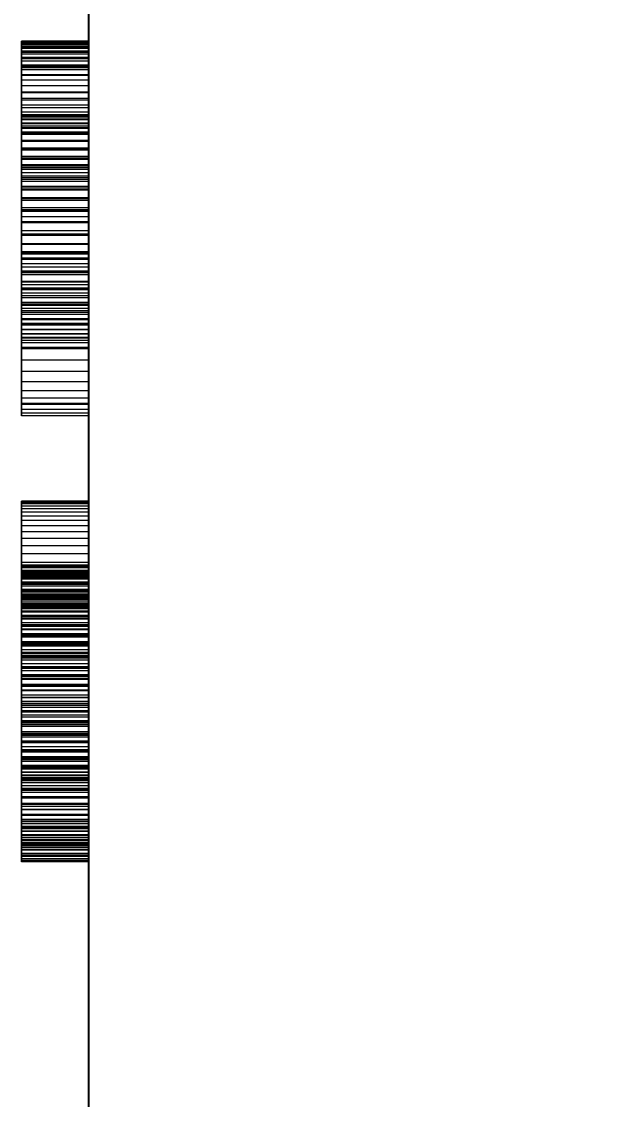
# Model space of a CAD drawing. Header units: millimetres. Extents: x 18 to 1043, y 90 to 420.
# Drawn here: x 272.492 to 274.215, y 174.384 to 177.586 of the extents above; entities that cross this region are included whole.
import ezdxf

# ---------------------------------------------------------------- set-up
doc = ezdxf.new("R2010")
doc.units = ezdxf.units.MM
doc.linetypes.add('WP_HIDDEN', pattern=[2.3, 1.5, -0.8])
for name, color, linetype, lineweight in [('DIMENSIONS', 7, 'CONTINUOUS', 18), ('HIDDEN', 7, 'WP_HIDDEN', 13), ('VISIBLE', 7, 'CONTINUOUS', 25)]:
    doc.layers.add(name, color=color, linetype=linetype, lineweight=lineweight)
doc.styles.add('CJK', font='Arial Unicode.ttf')
doc.styles.add('OpenSansCondensed-Light', font='OpenSansCondensed-Light.ttf')
doc.dimstyles.new('EZDXF', dxfattribs={"dimtxt": 0.25, "dimasz": 0.175, "dimexe": 0.375, "dimexo": 0.125, "dimgap": 0.1, "dimtad": 1, "dimlfac": 100, "dimzin": 12, "dimdsep": 46, "dimtxsty": 'OpenSansCondensed-Light', "dimblk": 'ARCHTICK', "dimcen": 2.5, "dimazin": 3, "dimtfac": 0.5, "dimtmove": 2, "dimatfit": 3})

# ---------------------------------------------------------------- blocks, each defined once
blk = doc.blocks.new('_ARCHTICK')
at = {"color": 0, "linetype": 'BYBLOCK', "const_width": 0.15}
blk.add_lwpolyline([(-0.5, -0.5), (0.5, 0.5)], dxfattribs=at)

msp = doc.modelspace()

# ---------------------------------------------------------------- linework, layer by layer
at = {"layer": 'HIDDEN', "ltscale": 1.538462}
for p, q in [((272.49231, 177.525), (272.49231, 177.52707)), ((272.69231, 177.52707), (272.49231, 177.52707)), ((272.49231, 177.52707), (272.49231, 177.52648)), ((272.69231, 177.52648), (272.49231, 177.52648)), ((272.49231, 177.52648), (272.49231, 177.52471)), ((272.49231, 177.51878), (272.49231, 177.525)), ((272.69231, 177.525), (272.49231, 177.525)), ((272.69231, 177.52471), (272.49231, 177.52471)), ((272.49231, 177.52471), (272.49231, 177.52176)), ((272.69231, 177.52707), (272.69231, 177.52648)), ((272.69231, 177.525), (272.69231, 177.52707)), ((272.69231, 177.52648), (272.69231, 177.52471)), ((272.69231, 177.51878), (272.69231, 177.525)), ((272.69231, 177.52471), (272.69231, 177.52176)), ((272.69231, 177.52176), (272.49231, 177.52176)), ((272.49231, 177.52176), (272.49231, 177.51763)), ((272.49231, 177.50841), (272.49231, 177.51878)), ((272.69231, 177.51878), (272.49231, 177.51878)), ((272.69231, 177.51763), (272.49231, 177.51763)), ((272.49231, 177.51763), (272.49231, 177.51233)), ((272.69231, 177.51233), (272.49231, 177.51233)), ((272.49231, 177.51233), (272.49231, 177.50584)), ((272.49231, 177.4939), (272.49231, 177.50841)), ((272.69231, 177.50841), (272.49231, 177.50841)), ((272.69231, 177.50584), (272.49231, 177.50584)), ((272.49231, 177.50584), (272.49231, 177.49817)), ((272.69231, 177.49817), (272.49231, 177.49817)), ((272.49231, 177.49817), (272.49231, 177.48932)), ((272.49231, 177.47523), (272.49231, 177.4939)), ((272.69231, 177.4939), (272.49231, 177.4939)), ((272.69231, 177.52176), (272.69231, 177.51763)), ((272.69231, 177.50841), (272.69231, 177.51878)), ((272.69231, 177.51763), (272.69231, 177.51233)), ((272.69231, 177.51233), (272.69231, 177.50584)), ((272.69231, 177.4939), (272.69231, 177.50841)), ((272.69231, 177.50584), (272.69231, 177.49817)), ((272.69231, 177.49817), (272.69231, 177.48932)), ((272.69231, 177.47523), (272.69231, 177.4939)), ((272.69231, 177.48932), (272.49231, 177.48932)), ((272.49231, 177.48932), (272.49231, 177.47929)), ((272.69231, 177.47929), (272.49231, 177.47929)), ((272.49231, 177.47929), (272.49231, 177.46808)), ((272.49231, 177.45242), (272.49231, 177.47523)), ((272.69231, 177.47523), (272.49231, 177.47523)), ((272.69231, 177.46808), (272.49231, 177.46808)), ((272.49231, 177.46808), (272.49231, 177.4557)), ((272.69231, 177.48932), (272.69231, 177.47929)), ((272.69231, 177.47929), (272.69231, 177.46808)), ((272.69231, 177.45242), (272.69231, 177.47523)), ((272.69231, 177.46808), (272.69231, 177.4557)), ((272.69231, 177.4557), (272.49231, 177.4557)), ((272.49231, 177.4557), (272.49231, 177.44213)), ((272.49231, 177.42547), (272.49231, 177.45242)), ((272.69231, 177.45242), (272.49231, 177.45242)), ((272.69231, 177.44813), (272.49231, 177.44813)), ((272.49231, 177.44813), (272.49231, 176.61412)), ((272.49231, 176.77887), (272.49231, 177.44813)), ((272.69231, 177.44213), (272.49231, 177.44213)), ((272.49231, 177.44213), (272.49231, 177.42738)), ((272.69231, 177.42738), (272.49231, 177.42738)), ((272.49231, 177.42738), (272.49231, 177.41145)), ((272.69231, 177.4557), (272.69231, 177.44213)), ((272.69231, 177.42547), (272.69231, 177.45242)), ((272.69231, 177.44813), (272.69231, 176.61412)), ((272.69231, 176.77887), (272.69231, 177.44813)), ((272.69231, 177.44213), (272.69231, 177.42738)), ((272.69231, 177.42738), (272.69231, 177.41145)), ((272.49231, 177.39436), (272.49231, 177.42547)), ((272.69231, 177.42547), (272.49231, 177.42547)), ((272.69231, 177.41145), (272.49231, 177.41145)), ((272.49231, 177.41145), (272.49231, 177.39435)), ((272.69231, 177.39436), (272.69231, 177.42547)), ((272.69231, 177.41145), (272.69231, 177.39435)), ((272.49231, 177.37374), (272.49231, 177.39436)), ((272.69231, 177.39436), (272.49231, 177.39436)), ((272.69231, 177.39435), (272.49231, 177.39435)), ((272.49231, 177.39435), (272.49231, 177.37606)), ((272.69231, 177.37606), (272.49231, 177.37606)), ((272.49231, 177.37606), (272.49231, 177.35691)), ((272.49231, 177.35219), (272.49231, 177.37374)), ((272.69231, 177.37374), (272.49231, 177.37374)), ((272.69231, 177.37374), (272.69231, 177.39436)), ((272.69231, 177.39435), (272.69231, 177.37606)), ((272.69231, 177.37606), (272.69231, 177.35691)), ((272.69231, 177.35219), (272.69231, 177.37374)), ((272.69231, 177.35691), (272.49231, 177.35691)), ((272.49231, 177.35691), (272.49231, 177.33723)), ((272.49231, 177.32973), (272.49231, 177.35219)), ((272.69231, 177.35219), (272.49231, 177.35219)), ((272.69231, 177.33723), (272.49231, 177.33723)), ((272.49231, 177.33723), (272.49231, 177.31702)), ((272.69231, 177.35691), (272.69231, 177.33723)), ((272.69231, 177.32973), (272.69231, 177.35219)), ((272.69231, 177.33723), (272.69231, 177.31702)), ((272.49231, 177.30634), (272.49231, 177.32973)), ((272.69231, 177.32973), (272.49231, 177.32973)), ((272.69231, 177.31702), (272.49231, 177.31702)), ((272.49231, 177.31702), (272.49231, 177.29626)), ((272.69231, 177.30856), (272.49231, 177.30856)), ((272.49231, 177.30856), (272.49231, 177.30695)), ((272.49231, 177.30701), (272.49231, 177.30856)), ((272.69231, 177.30701), (272.49231, 177.30701)), ((272.49231, 177.30238), (272.49231, 177.30701)), ((272.69231, 177.30695), (272.49231, 177.30695)), ((272.49231, 177.30695), (272.49231, 177.30213)), ((272.49231, 177.28204), (272.49231, 177.30634)), ((272.69231, 177.30634), (272.49231, 177.30634)), ((272.69231, 177.30238), (272.49231, 177.30238)), ((272.49231, 177.29464), (272.49231, 177.30238)), ((272.69231, 177.30213), (272.49231, 177.30213)), ((272.49231, 177.30213), (272.49231, 177.29408)), ((272.69231, 177.30634), (272.69231, 177.32973)), ((272.69231, 177.31702), (272.69231, 177.29626)), ((272.69231, 177.30856), (272.69231, 177.30695)), ((272.69231, 177.30701), (272.69231, 177.30856)), ((272.69231, 177.30238), (272.69231, 177.30701)), ((272.69231, 177.30695), (272.69231, 177.30213)), ((272.69231, 177.28204), (272.69231, 177.30634)), ((272.69231, 177.29464), (272.69231, 177.30238)), ((272.69231, 177.30213), (272.69231, 177.29408)), ((272.69231, 177.29626), (272.49231, 177.29626)), ((272.49231, 177.29626), (272.49231, 177.27497)), ((272.69231, 177.29464), (272.49231, 177.29464)), ((272.49231, 177.28382), (272.49231, 177.29464)), ((272.69231, 177.29408), (272.49231, 177.29408)), ((272.49231, 177.29408), (272.49231, 177.28282)), ((272.69231, 177.28382), (272.49231, 177.28382)), ((272.49231, 177.2699), (272.49231, 177.28382)), ((272.69231, 177.28282), (272.49231, 177.28282)), ((272.49231, 177.28282), (272.49231, 177.26834)), ((272.49231, 177.25681), (272.49231, 177.28204)), ((272.69231, 177.28204), (272.49231, 177.28204)), ((272.69231, 177.27497), (272.49231, 177.27497)), ((272.49231, 177.27497), (272.49231, 177.25315)), ((272.69231, 177.2699), (272.49231, 177.2699)), ((272.49231, 177.2529), (272.49231, 177.2699)), ((272.69231, 177.26834), (272.49231, 177.26834)), ((272.49231, 177.26834), (272.49231, 177.25064)), ((272.69231, 177.29626), (272.69231, 177.27497)), ((272.69231, 177.28382), (272.69231, 177.29464)), ((272.69231, 177.29408), (272.69231, 177.28282)), ((272.69231, 177.2699), (272.69231, 177.28382)), ((272.69231, 177.28282), (272.69231, 177.26834)), ((272.69231, 177.25681), (272.69231, 177.28204)), ((272.69231, 177.27497), (272.69231, 177.25315)), ((272.69231, 177.2529), (272.69231, 177.2699)), ((272.69231, 177.26834), (272.69231, 177.25064)), ((272.49231, 177.23066), (272.49231, 177.25681)), ((272.69231, 177.25681), (272.49231, 177.25681)), ((272.69231, 177.25315), (272.49231, 177.25315)), ((272.49231, 177.25315), (272.49231, 177.23078)), ((272.69231, 177.2529), (272.49231, 177.2529)), ((272.49231, 177.23279), (272.49231, 177.2529)), ((272.69231, 177.25064), (272.49231, 177.25064)), ((272.49231, 177.25064), (272.49231, 177.22973)), ((272.69231, 177.23066), (272.69231, 177.25681)), ((272.69231, 177.25315), (272.69231, 177.23078)), ((272.69231, 177.23279), (272.69231, 177.2529)), ((272.69231, 177.25064), (272.69231, 177.22973)), ((272.69231, 177.23279), (272.49231, 177.23279)), ((272.49231, 177.2096), (272.49231, 177.23279)), ((272.69231, 177.23078), (272.49231, 177.23078)), ((272.49231, 177.23078), (272.49231, 177.20788)), ((272.49231, 177.20359), (272.49231, 177.23066)), ((272.69231, 177.23066), (272.49231, 177.23066)), ((272.69231, 177.22973), (272.49231, 177.22973)), ((272.49231, 177.22973), (272.49231, 177.2056)), ((272.69231, 177.2096), (272.49231, 177.2096)), ((272.49231, 177.1839), (272.49231, 177.2096)), ((272.69231, 177.20788), (272.49231, 177.20788)), ((272.49231, 177.20788), (272.49231, 177.18445)), ((272.69231, 177.2056), (272.49231, 177.2056)), ((272.49231, 177.2056), (272.49231, 177.17914)), ((272.49231, 177.17561), (272.49231, 177.20359)), ((272.69231, 177.20359), (272.49231, 177.20359)), ((272.69231, 177.2096), (272.69231, 177.23279)), ((272.69231, 177.23078), (272.69231, 177.20788)), ((272.69231, 177.20359), (272.69231, 177.23066)), ((272.69231, 177.22973), (272.69231, 177.2056)), ((272.69231, 177.1839), (272.69231, 177.2096)), ((272.69231, 177.20788), (272.69231, 177.18445)), ((272.69231, 177.2056), (272.69231, 177.17914)), ((272.69231, 177.17561), (272.69231, 177.20359)), ((272.69231, 177.18445), (272.49231, 177.18445)), ((272.49231, 177.18445), (272.49231, 177.16048)), ((272.69231, 177.1839), (272.49231, 177.1839)), ((272.49231, 177.1563), (272.49231, 177.1839)), ((272.69231, 177.17914), (272.49231, 177.17914)), ((272.49231, 177.17914), (272.49231, 177.15125)), ((272.49231, 177.1467), (272.49231, 177.17561)), ((272.69231, 177.17561), (272.49231, 177.17561)), ((272.69231, 177.18445), (272.69231, 177.16048)), ((272.69231, 177.1563), (272.69231, 177.1839)), ((272.69231, 177.17914), (272.69231, 177.15125)), ((272.69231, 177.1467), (272.69231, 177.17561)), ((272.69231, 177.16048), (272.49231, 177.16048)), ((272.49231, 177.16048), (272.49231, 177.13597)), ((272.69231, 177.1563), (272.49231, 177.1563)), ((272.49231, 177.12677), (272.49231, 177.1563)), ((272.69231, 177.15125), (272.49231, 177.15125)), ((272.49231, 177.15125), (272.49231, 177.12194)), ((272.49231, 177.11687), (272.49231, 177.1467)), ((272.69231, 177.1467), (272.49231, 177.1467)), ((272.69231, 177.16048), (272.69231, 177.13597)), ((272.69231, 177.12677), (272.69231, 177.1563)), ((272.69231, 177.15125), (272.69231, 177.12194)), ((272.69231, 177.11687), (272.69231, 177.1467)), ((272.69231, 177.13597), (272.49231, 177.13597)), ((272.49231, 177.13597), (272.49231, 177.11093)), ((272.69231, 177.12677), (272.49231, 177.12677)), ((272.49231, 177.09534), (272.49231, 177.12677)), ((272.69231, 177.12194), (272.49231, 177.12194)), ((272.49231, 177.12194), (272.49231, 177.09119)), ((272.49231, 177.08611), (272.49231, 177.11687)), ((272.69231, 177.11687), (272.49231, 177.11687)), ((272.69231, 177.11093), (272.49231, 177.11093)), ((272.49231, 177.11093), (272.49231, 177.08535)), ((272.69231, 177.13597), (272.69231, 177.11093)), ((272.69231, 177.09534), (272.69231, 177.12677)), ((272.69231, 177.12194), (272.69231, 177.09119)), ((272.69231, 177.08611), (272.69231, 177.11687)), ((272.69231, 177.11093), (272.69231, 177.08535)), ((272.69231, 177.09534), (272.49231, 177.09534)), ((272.49231, 177.06199), (272.49231, 177.09534)), ((272.69231, 177.09119), (272.49231, 177.09119)), ((272.49231, 177.09119), (272.49231, 177.05902)), ((272.49231, 177.05444), (272.49231, 177.08611)), ((272.69231, 177.08611), (272.49231, 177.08611)), ((272.69231, 177.08535), (272.49231, 177.08535)), ((272.49231, 177.08535), (272.49231, 177.05923)), ((272.69231, 177.06199), (272.69231, 177.09534)), ((272.69231, 177.09119), (272.69231, 177.05902)), ((272.69231, 177.05444), (272.69231, 177.08611)), ((272.69231, 177.08535), (272.69231, 177.05923)), ((272.69231, 177.06199), (272.49231, 177.06199)), ((272.49231, 177.02673), (272.49231, 177.06199)), ((272.69231, 177.05923), (272.49231, 177.05923)), ((272.49231, 177.05923), (272.49231, 177.03258)), ((272.69231, 177.05902), (272.49231, 177.05902)), ((272.49231, 177.05902), (272.49231, 177.02541)), ((272.49231, 177.02185), (272.49231, 177.05444)), ((272.69231, 177.05444), (272.49231, 177.05444)), ((272.69231, 177.02673), (272.69231, 177.06199)), ((272.69231, 177.05923), (272.69231, 177.03258)), ((272.69231, 177.05902), (272.69231, 177.02541)), ((272.69231, 177.02185), (272.69231, 177.05444)), ((272.69231, 177.03258), (272.49231, 177.03258)), ((272.49231, 177.03258), (272.49231, 177.00539)), ((272.69231, 177.02673), (272.49231, 177.02673)), ((272.49231, 176.98956), (272.49231, 177.02673)), ((272.69231, 177.02541), (272.49231, 177.02541)), ((272.49231, 177.02541), (272.49231, 176.99037)), ((272.49231, 176.98834), (272.49231, 177.02185)), ((272.69231, 177.02185), (272.49231, 177.02185)), ((272.69231, 177.03258), (272.69231, 177.00539)), ((272.69231, 176.98956), (272.69231, 177.02673)), ((272.69231, 177.02541), (272.69231, 176.99037)), ((272.69231, 176.98834), (272.69231, 177.02185)), ((272.69231, 177.00539), (272.49231, 177.00539)), ((272.49231, 177.00539), (272.49231, 176.96415)), ((272.69231, 176.99037), (272.49231, 176.99037)), ((272.49231, 176.99037), (272.49231, 176.95391)), ((272.69231, 176.98956), (272.49231, 176.98956)), ((272.49231, 176.95047), (272.49231, 176.98956)), ((272.49231, 176.95391), (272.49231, 176.98834)), ((272.69231, 176.98834), (272.49231, 176.98834)), ((272.69231, 177.00539), (272.69231, 176.96415)), ((272.69231, 176.99037), (272.69231, 176.95391)), ((272.69231, 176.95047), (272.69231, 176.98956)), ((272.69231, 176.95391), (272.69231, 176.98834)), ((272.69231, 176.96415), (272.49231, 176.96415)), ((272.49231, 176.96415), (272.49231, 176.92337)), ((272.69231, 176.95391), (272.49231, 176.95391)), ((272.49231, 176.95391), (272.49231, 176.92358)), ((272.49231, 176.89802), (272.49231, 176.95391)), ((272.69231, 176.95047), (272.49231, 176.95047)), ((272.49231, 176.92589), (272.49231, 176.95047)), ((272.69231, 176.96415), (272.69231, 176.92337)), ((272.69231, 176.95391), (272.69231, 176.92358)), ((272.69231, 176.89802), (272.69231, 176.95391)), ((272.69231, 176.92589), (272.69231, 176.95047)), ((272.69231, 176.92589), (272.49231, 176.92589)), ((272.49231, 176.90192), (272.49231, 176.92589)), ((272.69231, 176.92358), (272.49231, 176.92358)), ((272.49231, 176.92358), (272.49231, 176.89438)), ((272.69231, 176.92337), (272.49231, 176.92337)), ((272.49231, 176.92337), (272.49231, 176.88306)), ((272.69231, 176.90192), (272.69231, 176.92589)), ((272.69231, 176.92358), (272.69231, 176.89438)), ((272.69231, 176.92337), (272.69231, 176.88306)), ((272.69231, 176.90192), (272.49231, 176.90192)), ((272.49231, 176.87856), (272.49231, 176.90192)), ((272.49231, 176.84476), (272.49231, 176.89802)), ((272.69231, 176.89802), (272.49231, 176.89802)), ((272.69231, 176.89438), (272.49231, 176.89438)), ((272.49231, 176.89438), (272.49231, 176.86631)), ((272.69231, 176.88306), (272.49231, 176.88306)), ((272.49231, 176.88306), (272.49231, 176.84322)), ((272.69231, 176.87856), (272.69231, 176.90192)), ((272.69231, 176.84476), (272.69231, 176.89802)), ((272.69231, 176.89438), (272.69231, 176.86631)), ((272.69231, 176.88306), (272.69231, 176.84322)), ((272.69231, 176.87856), (272.49231, 176.87856)), ((272.49231, 176.8558), (272.49231, 176.87856)), ((272.69231, 176.86631), (272.49231, 176.86631)), ((272.49231, 176.86631), (272.49231, 176.83936)), ((272.69231, 176.8558), (272.49231, 176.8558)), ((272.49231, 176.83366), (272.49231, 176.8558)), ((272.69231, 176.8558), (272.69231, 176.87856)), ((272.69231, 176.86631), (272.69231, 176.83936)), ((272.69231, 176.83366), (272.69231, 176.8558)), ((272.49231, 176.79412), (272.49231, 176.84476)), ((272.69231, 176.84476), (272.49231, 176.84476)), ((272.69231, 176.84322), (272.49231, 176.84322)), ((272.49231, 176.84322), (272.49231, 176.80384)), ((272.69231, 176.83936), (272.49231, 176.83936)), ((272.49231, 176.83936), (272.49231, 176.81354)), ((272.69231, 176.83366), (272.49231, 176.83366)), ((272.49231, 176.81212), (272.49231, 176.83366)), ((272.69231, 176.79412), (272.69231, 176.84476)), ((272.69231, 176.84322), (272.69231, 176.80384)), ((272.69231, 176.83936), (272.69231, 176.81354)), ((272.69231, 176.81212), (272.69231, 176.83366)), ((272.69231, 176.81354), (272.49231, 176.81354)), ((272.49231, 176.81354), (272.49231, 176.78884)), ((272.69231, 176.81212), (272.49231, 176.81212)), ((272.49231, 176.79118), (272.49231, 176.81212)), ((272.69231, 176.80384), (272.49231, 176.80384)), ((272.49231, 176.80384), (272.49231, 176.76492)), ((272.49231, 176.74612), (272.49231, 176.79412)), ((272.69231, 176.79412), (272.49231, 176.79412)), ((272.69231, 176.79118), (272.49231, 176.79118)), ((272.49231, 176.77086), (272.49231, 176.79118)), ((272.69231, 176.78884), (272.49231, 176.78884)), ((272.49231, 176.78884), (272.49231, 176.76527)), ((272.69231, 176.81354), (272.69231, 176.78884)), ((272.69231, 176.79118), (272.69231, 176.81212)), ((272.69231, 176.80384), (272.69231, 176.76492)), ((272.69231, 176.74612), (272.69231, 176.79412)), ((272.69231, 176.77086), (272.69231, 176.79118)), ((272.69231, 176.78884), (272.69231, 176.76527)), ((272.69231, 176.77887), (272.49231, 176.77887)), ((272.49231, 176.68849), (272.49231, 176.77887)), ((272.69231, 176.77086), (272.49231, 176.77086)), ((272.49231, 176.75137), (272.49231, 176.77086)), ((272.69231, 176.76527), (272.49231, 176.76527)), ((272.49231, 176.76527), (272.49231, 176.74283)), ((272.69231, 176.76492), (272.49231, 176.76492)), ((272.49231, 176.76492), (272.49231, 176.72647)), ((272.69231, 176.68849), (272.69231, 176.77887)), ((272.69231, 176.75137), (272.69231, 176.77086)), ((272.69231, 176.76527), (272.69231, 176.74283)), ((272.69231, 176.76492), (272.69231, 176.72647)), ((272.69231, 176.75137), (272.49231, 176.75137)), ((272.49231, 176.73296), (272.49231, 176.75137)), ((272.49231, 176.70074), (272.49231, 176.74612)), ((272.69231, 176.74612), (272.49231, 176.74612)), ((272.69231, 176.74283), (272.49231, 176.74283)), ((272.49231, 176.74283), (272.49231, 176.72194)), ((272.69231, 176.73296), (272.49231, 176.73296)), ((272.49231, 176.71562), (272.49231, 176.73296)), ((272.69231, 176.72647), (272.49231, 176.72647)), ((272.49231, 176.72647), (272.49231, 176.68849)), ((272.69231, 176.73296), (272.69231, 176.75137)), ((272.69231, 176.70074), (272.69231, 176.74612)), ((272.69231, 176.74283), (272.69231, 176.72194)), ((272.69231, 176.71562), (272.69231, 176.73296)), ((272.69231, 176.72647), (272.69231, 176.68849)), ((272.69231, 176.72194), (272.49231, 176.72194)), ((272.49231, 176.72194), (272.49231, 176.70304)), ((272.69231, 176.71562), (272.49231, 176.71562)), ((272.49231, 176.69936), (272.49231, 176.71562)), ((272.69231, 176.70304), (272.49231, 176.70304)), ((272.49231, 176.70304), (272.49231, 176.68612)), ((272.49231, 176.65799), (272.49231, 176.70074)), ((272.69231, 176.70074), (272.49231, 176.70074)), ((272.69231, 176.69936), (272.49231, 176.69936)), ((272.49231, 176.68416), (272.49231, 176.69936)), ((272.69231, 176.72194), (272.69231, 176.70304)), ((272.69231, 176.69936), (272.69231, 176.71562)), ((272.69231, 176.70304), (272.69231, 176.68612)), ((272.69231, 176.65799), (272.69231, 176.70074)), ((272.69231, 176.68416), (272.69231, 176.69936)), ((272.69231, 176.68849), (272.49231, 176.68849)), ((272.69231, 176.68612), (272.49231, 176.68612)), ((272.49231, 176.68612), (272.49231, 176.67118)), ((272.69231, 176.68416), (272.49231, 176.68416)), ((272.49231, 176.67004), (272.49231, 176.68416)), ((272.69231, 176.67118), (272.49231, 176.67118)), ((272.49231, 176.67118), (272.49231, 176.65823)), ((272.69231, 176.67004), (272.49231, 176.67004)), ((272.49231, 176.65699), (272.49231, 176.67004)), ((272.69231, 176.65823), (272.49231, 176.65823)), ((272.49231, 176.65823), (272.49231, 176.64727)), ((272.69231, 176.68612), (272.69231, 176.67118)), ((272.69231, 176.67004), (272.69231, 176.68416)), ((272.69231, 176.67118), (272.69231, 176.65823)), ((272.69231, 176.65699), (272.69231, 176.67004)), ((272.69231, 176.65823), (272.69231, 176.64727)), ((272.49231, 176.61787), (272.49231, 176.65799)), ((272.69231, 176.65799), (272.49231, 176.65799)), ((272.69231, 176.65699), (272.49231, 176.65699)), ((272.49231, 176.64501), (272.49231, 176.65699)), ((272.69231, 176.64727), (272.49231, 176.64727)), ((272.49231, 176.64727), (272.49231, 176.63828)), ((272.69231, 176.64501), (272.49231, 176.64501)), ((272.49231, 176.45167), (272.49231, 176.64501)), ((272.69231, 176.63828), (272.49231, 176.63828)), ((272.49231, 176.63828), (272.49231, 176.63129)), ((272.69231, 176.63129), (272.49231, 176.63129)), ((272.49231, 176.63129), (272.49231, 176.41506)), ((272.69231, 176.61787), (272.69231, 176.65799)), ((272.69231, 176.64501), (272.69231, 176.65699)), ((272.69231, 176.64727), (272.69231, 176.63828)), ((272.69231, 176.45167), (272.69231, 176.64501)), ((272.69231, 176.63828), (272.69231, 176.63129)), ((272.69231, 176.63129), (272.69231, 176.41506)), ((272.49231, 176.58038), (272.49231, 176.61787)), ((272.69231, 176.61787), (272.49231, 176.61787)), ((272.69231, 176.61412), (272.49231, 176.61412)), ((272.49231, 176.61412), (272.49231, 176.45167)), ((272.69231, 176.58038), (272.69231, 176.61787)), ((272.69231, 176.61412), (272.69231, 176.45167)), ((272.49231, 176.54613), (272.49231, 176.58038)), ((272.69231, 176.58038), (272.49231, 176.58038)), ((272.69231, 176.54613), (272.69231, 176.58038)), ((272.49231, 176.51577), (272.49231, 176.54613)), ((272.69231, 176.54613), (272.49231, 176.54613)), ((272.69231, 176.51577), (272.69231, 176.54613)), ((272.49231, 176.48929), (272.49231, 176.51577)), ((272.69231, 176.51577), (272.49231, 176.51577)), ((272.69231, 176.48929), (272.69231, 176.51577)), ((272.49231, 176.46669), (272.49231, 176.48929)), ((272.69231, 176.48929), (272.49231, 176.48929)), ((272.49231, 176.44796), (272.49231, 176.46669)), ((272.69231, 176.46669), (272.49231, 176.46669)), ((272.69231, 176.46669), (272.69231, 176.48929)), ((272.69231, 176.44796), (272.69231, 176.46669)), ((272.69231, 176.45167), (272.49231, 176.45167)), ((272.49231, 176.43312), (272.49231, 176.44796)), ((272.69231, 176.44796), (272.49231, 176.44796)), ((272.69231, 176.43312), (272.69231, 176.44796)), ((272.49231, 176.42215), (272.49231, 176.43312)), ((272.69231, 176.43312), (272.49231, 176.43312)), ((272.49231, 176.41506), (272.49231, 176.42215)), ((272.69231, 176.42215), (272.49231, 176.42215)), ((272.69231, 176.41506), (272.49231, 176.41506)), ((272.69231, 176.42215), (272.69231, 176.43312)), ((272.69231, 176.41506), (272.69231, 176.42215)), ((272.49231, 176.16018), (272.49231, 176.16108)), ((272.69231, 176.16108), (272.49231, 176.16108)), ((272.49231, 176.16108), (272.49231, 175.97117)), ((272.49231, 176.15747), (272.49231, 176.16018)), ((272.69231, 176.16018), (272.49231, 176.16018)), ((272.49231, 176.15296), (272.49231, 176.15747)), ((272.69231, 176.15747), (272.49231, 176.15747)), ((272.49231, 176.14664), (272.49231, 176.15296)), ((272.69231, 176.15296), (272.49231, 176.15296)), ((272.49231, 176.13851), (272.49231, 176.14664)), ((272.69231, 176.14664), (272.49231, 176.14664)), ((272.69231, 176.16108), (272.69231, 175.97117)), ((272.69231, 176.16018), (272.69231, 176.16108)), ((272.69231, 176.15747), (272.69231, 176.16018)), ((272.69231, 176.15296), (272.69231, 176.15747)), ((272.69231, 176.14664), (272.69231, 176.15296)), ((272.69231, 176.13851), (272.69231, 176.14664)), ((272.49231, 176.12858), (272.49231, 176.13851)), ((272.69231, 176.13851), (272.49231, 176.13851)), ((272.49231, 176.11685), (272.49231, 176.12858)), ((272.69231, 176.12858), (272.49231, 176.12858)), ((272.49231, 176.10331), (272.49231, 176.11685)), ((272.69231, 176.11685), (272.49231, 176.11685)), ((272.69231, 176.12858), (272.69231, 176.13851)), ((272.69231, 176.11685), (272.69231, 176.12858)), ((272.69231, 176.10331), (272.69231, 176.11685)), ((272.49231, 176.08781), (272.49231, 176.10331)), ((272.69231, 176.10331), (272.49231, 176.10331)), ((272.49231, 176.0702), (272.49231, 176.08781)), ((272.69231, 176.08781), (272.49231, 176.08781)), ((272.69231, 176.08781), (272.69231, 176.10331)), ((272.69231, 176.0702), (272.69231, 176.08781)), ((272.49231, 176.05049), (272.49231, 176.0702)), ((272.69231, 176.0702), (272.49231, 176.0702)), ((272.49231, 176.02866), (272.49231, 176.05049)), ((272.69231, 176.05049), (272.49231, 176.05049)), ((272.69231, 176.05049), (272.69231, 176.0702)), ((272.69231, 176.02866), (272.69231, 176.05049)), ((272.49231, 176.00472), (272.49231, 176.02866)), ((272.69231, 176.02866), (272.49231, 176.02866)), ((272.69231, 176.00472), (272.69231, 176.02866)), ((272.49231, 175.97868), (272.49231, 176.00472)), ((272.69231, 176.00472), (272.49231, 176.00472)), ((272.69231, 175.97868), (272.69231, 176.00472)), ((272.49231, 175.95052), (272.49231, 175.97868)), ((272.69231, 175.97868), (272.49231, 175.97868)), ((272.69231, 175.97117), (272.49231, 175.97117)), ((272.49231, 175.97117), (272.49231, 175.95343)), ((272.49231, 175.96734), (272.49231, 175.96888)), ((272.49231, 175.96888), (272.49231, 175.96738)), ((272.69231, 175.96888), (272.49231, 175.96888)), ((272.49231, 175.96738), (272.49231, 175.96288)), ((272.69231, 175.96738), (272.49231, 175.96738)), ((272.49231, 175.9627), (272.49231, 175.96734)), ((272.69231, 175.96734), (272.49231, 175.96734)), ((272.49231, 175.96288), (272.49231, 175.95537)), ((272.69231, 175.96288), (272.49231, 175.96288)), ((272.49231, 175.95497), (272.49231, 175.9627)), ((272.69231, 175.9627), (272.49231, 175.9627)), ((272.49231, 175.95537), (272.49231, 175.94486)), ((272.69231, 175.95537), (272.49231, 175.95537)), ((272.49231, 175.94414), (272.49231, 175.95497)), ((272.69231, 175.95497), (272.49231, 175.95497)), ((272.69231, 175.95052), (272.69231, 175.97868)), ((272.69231, 175.97117), (272.69231, 175.95343)), ((272.69231, 175.96734), (272.69231, 175.96888)), ((272.69231, 175.96888), (272.69231, 175.96738)), ((272.69231, 175.96738), (272.69231, 175.96288)), ((272.69231, 175.9627), (272.69231, 175.96734)), ((272.69231, 175.96288), (272.69231, 175.95537)), ((272.69231, 175.95497), (272.69231, 175.9627)), ((272.69231, 175.95537), (272.69231, 175.94486)), ((272.69231, 175.94414), (272.69231, 175.95497)), ((272.69231, 175.95343), (272.49231, 175.95343)), ((272.49231, 175.95343), (272.49231, 175.9351)), ((272.69231, 175.95172), (272.49231, 175.95172)), ((272.49231, 175.95172), (272.49231, 175.95122)), ((272.49231, 175.93459), (272.49231, 175.95172)), ((272.69231, 175.95122), (272.49231, 175.95122)), ((272.49231, 175.95122), (272.49231, 175.94858)), ((272.49231, 175.92026), (272.49231, 175.95052)), ((272.69231, 175.95052), (272.49231, 175.95052)), ((272.69231, 175.94858), (272.49231, 175.94858)), ((272.49231, 175.94858), (272.49231, 175.94379)), ((272.49231, 175.94486), (272.49231, 175.93134)), ((272.69231, 175.94486), (272.49231, 175.94486)), ((272.49231, 175.93023), (272.49231, 175.94414)), ((272.69231, 175.94414), (272.49231, 175.94414)), ((272.69231, 175.94379), (272.49231, 175.94379)), ((272.49231, 175.94379), (272.49231, 175.94059)), ((272.69231, 175.94059), (272.49231, 175.94059)), ((272.49231, 175.94059), (272.49231, 175.93685)), ((272.69231, 175.93685), (272.49231, 175.93685)), ((272.49231, 175.93685), (272.49231, 175.9292)), ((272.69231, 175.9351), (272.49231, 175.9351)), ((272.49231, 175.9351), (272.49231, 175.91618)), ((272.69231, 175.93459), (272.49231, 175.93459)), ((272.49231, 175.91694), (272.49231, 175.93459)), ((272.49231, 175.93134), (272.49231, 175.91483)), ((272.69231, 175.93134), (272.49231, 175.93134)), ((272.49231, 175.91322), (272.49231, 175.93023)), ((272.69231, 175.93023), (272.49231, 175.93023)), ((272.69231, 175.9292), (272.49231, 175.9292)), ((272.49231, 175.9292), (272.49231, 175.91997)), ((272.69231, 175.95343), (272.69231, 175.9351)), ((272.69231, 175.95172), (272.69231, 175.95122)), ((272.69231, 175.93459), (272.69231, 175.95172)), ((272.69231, 175.95122), (272.69231, 175.94858)), ((272.69231, 175.92026), (272.69231, 175.95052)), ((272.69231, 175.94858), (272.69231, 175.94379)), ((272.69231, 175.94486), (272.69231, 175.93134)), ((272.69231, 175.93023), (272.69231, 175.94414)), ((272.69231, 175.94379), (272.69231, 175.94059)), ((272.69231, 175.94059), (272.69231, 175.93685)), ((272.69231, 175.93685), (272.69231, 175.9292)), ((272.69231, 175.9351), (272.69231, 175.91618)), ((272.69231, 175.91694), (272.69231, 175.93459)), ((272.69231, 175.93134), (272.69231, 175.91483)), ((272.69231, 175.91322), (272.69231, 175.93023)), ((272.69231, 175.9292), (272.69231, 175.91997)), ((272.49231, 175.88804), (272.49231, 175.92026)), ((272.69231, 175.92026), (272.49231, 175.92026)), ((272.69231, 175.91997), (272.49231, 175.91997)), ((272.49231, 175.91997), (272.49231, 175.90918)), ((272.69231, 175.91694), (272.49231, 175.91694)), ((272.49231, 175.89877), (272.49231, 175.91694)), ((272.69231, 175.91618), (272.49231, 175.91618)), ((272.49231, 175.91618), (272.49231, 175.89666)), ((272.49231, 175.91483), (272.49231, 175.89531)), ((272.69231, 175.91483), (272.49231, 175.91483)), ((272.49231, 175.89312), (272.49231, 175.91322)), ((272.69231, 175.91322), (272.49231, 175.91322)), ((272.69231, 175.90918), (272.49231, 175.90918)), ((272.49231, 175.90918), (272.49231, 175.89681)), ((272.69231, 175.89877), (272.49231, 175.89877)), ((272.49231, 175.88008), (272.49231, 175.89877)), ((272.69231, 175.89681), (272.49231, 175.89681)), ((272.49231, 175.89681), (272.49231, 175.88286)), ((272.69231, 175.89666), (272.49231, 175.89666)), ((272.49231, 175.89666), (272.49231, 175.87656)), ((272.49231, 175.89531), (272.49231, 175.87278)), ((272.69231, 175.89531), (272.49231, 175.89531)), ((272.49231, 175.86992), (272.49231, 175.89312)), ((272.69231, 175.89312), (272.49231, 175.89312)), ((272.69231, 175.88804), (272.69231, 175.92026)), ((272.69231, 175.91997), (272.69231, 175.90918)), ((272.69231, 175.89877), (272.69231, 175.91694)), ((272.69231, 175.91618), (272.69231, 175.89666)), ((272.69231, 175.91483), (272.69231, 175.89531)), ((272.69231, 175.89312), (272.69231, 175.91322)), ((272.69231, 175.90918), (272.69231, 175.89681)), ((272.69231, 175.88008), (272.69231, 175.89877)), ((272.69231, 175.89681), (272.69231, 175.88286)), ((272.69231, 175.89666), (272.69231, 175.87656)), ((272.69231, 175.89531), (272.69231, 175.87278)), ((272.69231, 175.86992), (272.69231, 175.89312)), ((272.49231, 175.85401), (272.49231, 175.88804)), ((272.69231, 175.88804), (272.49231, 175.88804)), ((272.69231, 175.88286), (272.49231, 175.88286)), ((272.49231, 175.88286), (272.49231, 175.86735)), ((272.69231, 175.88008), (272.49231, 175.88008)), ((272.49231, 175.86087), (272.49231, 175.88008)), ((272.69231, 175.87656), (272.49231, 175.87656)), ((272.49231, 175.87656), (272.49231, 175.85587)), ((272.49231, 175.87278), (272.49231, 175.84804)), ((272.69231, 175.87278), (272.49231, 175.87278)), ((272.49231, 175.84455), (272.49231, 175.86992)), ((272.69231, 175.86992), (272.49231, 175.86992)), ((272.69231, 175.86735), (272.49231, 175.86735)), ((272.49231, 175.86735), (272.49231, 175.85026)), ((272.69231, 175.86087), (272.49231, 175.86087)), ((272.49231, 175.84114), (272.49231, 175.86087)), ((272.69231, 175.85401), (272.69231, 175.88804)), ((272.69231, 175.88286), (272.69231, 175.86735)), ((272.69231, 175.86087), (272.69231, 175.88008)), ((272.69231, 175.87656), (272.69231, 175.85587)), ((272.69231, 175.87278), (272.69231, 175.84804)), ((272.69231, 175.84455), (272.69231, 175.86992)), ((272.69231, 175.86735), (272.69231, 175.85026)), ((272.69231, 175.84114), (272.69231, 175.86087)), ((272.69231, 175.85587), (272.49231, 175.85587)), ((272.49231, 175.85587), (272.49231, 175.83459)), ((272.49231, 175.81818), (272.49231, 175.85401)), ((272.69231, 175.85401), (272.49231, 175.85401)), ((272.69231, 175.85026), (272.49231, 175.85026)), ((272.49231, 175.85026), (272.49231, 175.8316)), ((272.49231, 175.84804), (272.49231, 175.82187)), ((272.69231, 175.84804), (272.49231, 175.84804)), ((272.49231, 175.8179), (272.49231, 175.84455)), ((272.69231, 175.84455), (272.49231, 175.84455)), ((272.69231, 175.84114), (272.49231, 175.84114)), ((272.49231, 175.8209), (272.49231, 175.84114)), ((272.69231, 175.83459), (272.49231, 175.83459)), ((272.49231, 175.83459), (272.49231, 175.81272)), ((272.69231, 175.8316), (272.49231, 175.8316)), ((272.49231, 175.8316), (272.49231, 175.81113)), ((272.69231, 175.85587), (272.69231, 175.83459)), ((272.69231, 175.81818), (272.69231, 175.85401)), ((272.69231, 175.85026), (272.69231, 175.8316)), ((272.69231, 175.84804), (272.69231, 175.82187)), ((272.69231, 175.8179), (272.69231, 175.84455)), ((272.69231, 175.8209), (272.69231, 175.84114)), ((272.69231, 175.83459), (272.69231, 175.81272)), ((272.69231, 175.8316), (272.69231, 175.81113)), ((272.49231, 175.82187), (272.49231, 175.79427)), ((272.69231, 175.82187), (272.49231, 175.82187)), ((272.69231, 175.8209), (272.49231, 175.8209)), ((272.49231, 175.80014), (272.49231, 175.8209)), ((272.49231, 175.78054), (272.49231, 175.81818)), ((272.69231, 175.81818), (272.49231, 175.81818)), ((272.49231, 175.78999), (272.49231, 175.8179)), ((272.69231, 175.8179), (272.49231, 175.8179)), ((272.69231, 175.81272), (272.49231, 175.81272)), ((272.49231, 175.81272), (272.49231, 175.79026)), ((272.69231, 175.81113), (272.49231, 175.81113)), ((272.49231, 175.81113), (272.49231, 175.78862)), ((272.69231, 175.80014), (272.49231, 175.80014)), ((272.49231, 175.77885), (272.49231, 175.80014)), ((272.49231, 175.79427), (272.49231, 175.76524)), ((272.69231, 175.79427), (272.49231, 175.79427)), ((272.69231, 175.82187), (272.69231, 175.79427)), ((272.69231, 175.80014), (272.69231, 175.8209)), ((272.69231, 175.78054), (272.69231, 175.81818)), ((272.69231, 175.78999), (272.69231, 175.8179)), ((272.69231, 175.81272), (272.69231, 175.79026)), ((272.69231, 175.81113), (272.69231, 175.78862)), ((272.69231, 175.77885), (272.69231, 175.80014)), ((272.69231, 175.79427), (272.69231, 175.76524)), ((272.69231, 175.79026), (272.49231, 175.79026)), ((272.49231, 175.79026), (272.49231, 175.76721)), ((272.49231, 175.76081), (272.49231, 175.78999)), ((272.69231, 175.78999), (272.49231, 175.78999)), ((272.69231, 175.78862), (272.49231, 175.78862)), ((272.49231, 175.78862), (272.49231, 175.76408)), ((272.49231, 175.7411), (272.49231, 175.78054)), ((272.69231, 175.78054), (272.49231, 175.78054)), ((272.69231, 175.77885), (272.49231, 175.77885)), ((272.49231, 175.75706), (272.49231, 175.77885)), ((272.69231, 175.76721), (272.49231, 175.76721)), ((272.49231, 175.76721), (272.49231, 175.74357)), ((272.49231, 175.76524), (272.49231, 175.73478)), ((272.69231, 175.76524), (272.49231, 175.76524)), ((272.69231, 175.76408), (272.49231, 175.76408)), ((272.49231, 175.76408), (272.49231, 175.7375)), ((272.69231, 175.79026), (272.69231, 175.76721)), ((272.69231, 175.76081), (272.69231, 175.78999)), ((272.69231, 175.78862), (272.69231, 175.76408)), ((272.69231, 175.7411), (272.69231, 175.78054)), ((272.69231, 175.75706), (272.69231, 175.77885)), ((272.69231, 175.76721), (272.69231, 175.74357)), ((272.69231, 175.76524), (272.69231, 175.73478)), ((272.69231, 175.76408), (272.69231, 175.7375)), ((272.49231, 175.73036), (272.49231, 175.76081)), ((272.69231, 175.76081), (272.49231, 175.76081)), ((272.69231, 175.75706), (272.49231, 175.75706)), ((272.49231, 175.73474), (272.49231, 175.75706)), ((272.69231, 175.74357), (272.49231, 175.74357)), ((272.49231, 175.74357), (272.49231, 175.71934)), ((272.49231, 175.69985), (272.49231, 175.7411)), ((272.69231, 175.7411), (272.49231, 175.7411)), ((272.69231, 175.7375), (272.49231, 175.7375)), ((272.49231, 175.7375), (272.49231, 175.70888)), ((272.49231, 175.73478), (272.49231, 175.70289)), ((272.69231, 175.73478), (272.49231, 175.73478)), ((272.69231, 175.73474), (272.49231, 175.73474)), ((272.49231, 175.7119), (272.49231, 175.73474)), ((272.49231, 175.69864), (272.49231, 175.73036)), ((272.69231, 175.73036), (272.49231, 175.73036)), ((272.69231, 175.73036), (272.69231, 175.76081)), ((272.69231, 175.73474), (272.69231, 175.75706)), ((272.69231, 175.74357), (272.69231, 175.71934)), ((272.69231, 175.69985), (272.69231, 175.7411)), ((272.69231, 175.7375), (272.69231, 175.70888)), ((272.69231, 175.73478), (272.69231, 175.70289)), ((272.69231, 175.7119), (272.69231, 175.73474)), ((272.69231, 175.69864), (272.69231, 175.73036)), ((272.69231, 175.71934), (272.49231, 175.71934)), ((272.49231, 175.71934), (272.49231, 175.69452)), ((272.69231, 175.7119), (272.49231, 175.7119)), ((272.49231, 175.68855), (272.49231, 175.7119)), ((272.69231, 175.70888), (272.49231, 175.70888)), ((272.49231, 175.70888), (272.49231, 175.67822)), ((272.49231, 175.70289), (272.49231, 175.66957)), ((272.69231, 175.70289), (272.49231, 175.70289)), ((272.49231, 175.6568), (272.49231, 175.69985)), ((272.69231, 175.69985), (272.49231, 175.69985)), ((272.49231, 175.66565), (272.49231, 175.69864)), ((272.69231, 175.69864), (272.49231, 175.69864)), ((272.69231, 175.71934), (272.69231, 175.69452)), ((272.69231, 175.68855), (272.69231, 175.7119)), ((272.69231, 175.70888), (272.69231, 175.67822)), ((272.69231, 175.70289), (272.69231, 175.66957)), ((272.69231, 175.6568), (272.69231, 175.69985)), ((272.69231, 175.66565), (272.69231, 175.69864)), ((272.69231, 175.69452), (272.49231, 175.69452)), ((272.49231, 175.69452), (272.49231, 175.66911)), ((272.69231, 175.68855), (272.49231, 175.68855)), ((272.49231, 175.66467), (272.49231, 175.68855)), ((272.69231, 175.67822), (272.49231, 175.67822)), ((272.49231, 175.67822), (272.49231, 175.64553)), ((272.49231, 175.66957), (272.49231, 175.63482)), ((272.69231, 175.66957), (272.49231, 175.66957)), ((272.69231, 175.66911), (272.49231, 175.66911)), ((272.49231, 175.66911), (272.49231, 175.64311)), ((272.49231, 175.63139), (272.49231, 175.66565)), ((272.69231, 175.66565), (272.49231, 175.66565)), ((272.69231, 175.69452), (272.69231, 175.66911)), ((272.69231, 175.66467), (272.69231, 175.68855)), ((272.69231, 175.67822), (272.69231, 175.64553)), ((272.69231, 175.66957), (272.69231, 175.63482)), ((272.69231, 175.66911), (272.69231, 175.64311)), ((272.69231, 175.63139), (272.69231, 175.66565)), ((272.69231, 175.66467), (272.49231, 175.66467)), ((272.49231, 175.64028), (272.49231, 175.66467)), ((272.49231, 175.61194), (272.49231, 175.6568)), ((272.69231, 175.6568), (272.49231, 175.6568)), ((272.69231, 175.64553), (272.49231, 175.64553)), ((272.49231, 175.64553), (272.49231, 175.6108)), ((272.69231, 175.64311), (272.49231, 175.64311)), ((272.49231, 175.64311), (272.49231, 175.61652)), ((272.69231, 175.64028), (272.49231, 175.64028)), ((272.49231, 175.61537), (272.49231, 175.64028)), ((272.49231, 175.63482), (272.49231, 175.59982)), ((272.69231, 175.63482), (272.49231, 175.63482)), ((272.69231, 175.64028), (272.69231, 175.66467)), ((272.69231, 175.61194), (272.69231, 175.6568)), ((272.69231, 175.64553), (272.69231, 175.6108)), ((272.69231, 175.64311), (272.69231, 175.61652)), ((272.69231, 175.61537), (272.69231, 175.64028)), ((272.69231, 175.63482), (272.69231, 175.59982)), ((272.49231, 175.59771), (272.49231, 175.63139)), ((272.69231, 175.63139), (272.49231, 175.63139)), ((272.69231, 175.61652), (272.49231, 175.61652)), ((272.49231, 175.61652), (272.49231, 175.57684)), ((272.69231, 175.61537), (272.49231, 175.61537)), ((272.49231, 175.5845), (272.49231, 175.61537)), ((272.49231, 175.5589), (272.49231, 175.61194)), ((272.69231, 175.61194), (272.49231, 175.61194)), ((272.69231, 175.6108), (272.49231, 175.6108)), ((272.49231, 175.6108), (272.49231, 175.5785)), ((272.69231, 175.59771), (272.69231, 175.63139)), ((272.69231, 175.61652), (272.69231, 175.57684)), ((272.69231, 175.5845), (272.69231, 175.61537)), ((272.69231, 175.5589), (272.69231, 175.61194)), ((272.69231, 175.6108), (272.69231, 175.5785)), ((272.49231, 175.59982), (272.49231, 175.56632)), ((272.69231, 175.59982), (272.49231, 175.59982)), ((272.49231, 175.56532), (272.49231, 175.59771)), ((272.69231, 175.59771), (272.49231, 175.59771)), ((272.69231, 175.5845), (272.49231, 175.5845)), ((272.49231, 175.55451), (272.49231, 175.5845)), ((272.69231, 175.5785), (272.49231, 175.5785)), ((272.49231, 175.5785), (272.49231, 175.54795)), ((272.69231, 175.57684), (272.49231, 175.57684)), ((272.49231, 175.57684), (272.49231, 175.53847)), ((272.69231, 175.59982), (272.69231, 175.56632)), ((272.69231, 175.56532), (272.69231, 175.59771)), ((272.69231, 175.55451), (272.69231, 175.5845)), ((272.69231, 175.5785), (272.69231, 175.54795)), ((272.69231, 175.57684), (272.69231, 175.53847)), ((272.49231, 175.56632), (272.49231, 175.53432)), ((272.69231, 175.56632), (272.49231, 175.56632)), ((272.49231, 175.53422), (272.49231, 175.56532)), ((272.69231, 175.56532), (272.49231, 175.56532)), ((272.49231, 175.50848), (272.49231, 175.5589)), ((272.69231, 175.5589), (272.49231, 175.5589)), ((272.69231, 175.55451), (272.49231, 175.55451)), ((272.49231, 175.5254), (272.49231, 175.55451)), ((272.69231, 175.54795), (272.49231, 175.54795)), ((272.49231, 175.54795), (272.49231, 175.51915)), ((272.69231, 175.53847), (272.49231, 175.53847)), ((272.49231, 175.53847), (272.49231, 175.50141)), ((272.69231, 175.56632), (272.69231, 175.53432)), ((272.69231, 175.53422), (272.69231, 175.56532)), ((272.69231, 175.50848), (272.69231, 175.5589)), ((272.69231, 175.5254), (272.69231, 175.55451)), ((272.69231, 175.54795), (272.69231, 175.51915)), ((272.69231, 175.53847), (272.69231, 175.50141)), ((272.49231, 175.53432), (272.49231, 175.50383)), ((272.69231, 175.53432), (272.49231, 175.53432)), ((272.49231, 175.5044), (272.49231, 175.53422)), ((272.69231, 175.53422), (272.49231, 175.53422)), ((272.69231, 175.5254), (272.49231, 175.5254)), ((272.49231, 175.49718), (272.49231, 175.5254)), ((272.69231, 175.51915), (272.49231, 175.51915)), ((272.49231, 175.51915), (272.49231, 175.4921)), ((272.49231, 175.46066), (272.49231, 175.50848)), ((272.69231, 175.50848), (272.49231, 175.50848)), ((272.69231, 175.53432), (272.69231, 175.50383)), ((272.69231, 175.5044), (272.69231, 175.53422)), ((272.69231, 175.49718), (272.69231, 175.5254)), ((272.69231, 175.51915), (272.69231, 175.4921)), ((272.69231, 175.46066), (272.69231, 175.50848)), ((272.49231, 175.47587), (272.49231, 175.5044)), ((272.69231, 175.5044), (272.49231, 175.5044)), ((272.49231, 175.50383), (272.49231, 175.47483)), ((272.69231, 175.50383), (272.49231, 175.50383)), ((272.69231, 175.50141), (272.49231, 175.50141)), ((272.49231, 175.50141), (272.49231, 175.46565)), ((272.69231, 175.49718), (272.49231, 175.49718)), ((272.49231, 175.46984), (272.49231, 175.49718)), ((272.69231, 175.4921), (272.49231, 175.4921)), ((272.49231, 175.4921), (272.49231, 175.46681)), ((272.49231, 175.44863), (272.49231, 175.47587)), ((272.69231, 175.47587), (272.49231, 175.47587)), ((272.49231, 175.47483), (272.49231, 175.44734)), ((272.69231, 175.47483), (272.49231, 175.47483)), ((272.69231, 175.47587), (272.69231, 175.5044)), ((272.69231, 175.50383), (272.69231, 175.47483)), ((272.69231, 175.50141), (272.69231, 175.46565)), ((272.69231, 175.46984), (272.69231, 175.49718)), ((272.69231, 175.4921), (272.69231, 175.46681)), ((272.69231, 175.44863), (272.69231, 175.47587)), ((272.69231, 175.47483), (272.69231, 175.44734)), ((272.69231, 175.46984), (272.49231, 175.46984)), ((272.49231, 175.44339), (272.49231, 175.46984)), ((272.69231, 175.46681), (272.49231, 175.46681)), ((272.49231, 175.46681), (272.49231, 175.44327)), ((272.69231, 175.46565), (272.49231, 175.46565)), ((272.49231, 175.46565), (272.49231, 175.43119)), ((272.49231, 175.41545), (272.49231, 175.46066)), ((272.69231, 175.46066), (272.49231, 175.46066)), ((272.49231, 175.42267), (272.49231, 175.44863)), ((272.69231, 175.44863), (272.49231, 175.44863)), ((272.49231, 175.44734), (272.49231, 175.42135)), ((272.69231, 175.44734), (272.49231, 175.44734)), ((272.69231, 175.44339), (272.49231, 175.44339)), ((272.49231, 175.41782), (272.49231, 175.44339)), ((272.69231, 175.44327), (272.49231, 175.44327)), ((272.49231, 175.44327), (272.49231, 175.42147)), ((272.69231, 175.44339), (272.69231, 175.46984)), ((272.69231, 175.46681), (272.69231, 175.44327)), ((272.69231, 175.46565), (272.69231, 175.43119)), ((272.69231, 175.41545), (272.69231, 175.46066)), ((272.69231, 175.42267), (272.69231, 175.44863)), ((272.69231, 175.44734), (272.69231, 175.42135)), ((272.69231, 175.41782), (272.69231, 175.44339)), ((272.69231, 175.44327), (272.69231, 175.42147)), ((272.69231, 175.43119), (272.49231, 175.43119)), ((272.49231, 175.43119), (272.49231, 175.39804)), ((272.49231, 175.398), (272.49231, 175.42267)), ((272.69231, 175.42267), (272.49231, 175.42267)), ((272.69231, 175.42147), (272.49231, 175.42147)), ((272.49231, 175.42147), (272.49231, 175.40144)), ((272.49231, 175.42135), (272.49231, 175.39686)), ((272.69231, 175.42135), (272.49231, 175.42135)), ((272.69231, 175.41782), (272.49231, 175.41782)), ((272.49231, 175.39314), (272.49231, 175.41782)), ((272.49231, 175.37285), (272.49231, 175.41545)), ((272.69231, 175.41545), (272.49231, 175.41545)), ((272.69231, 175.43119), (272.69231, 175.39804)), ((272.69231, 175.398), (272.69231, 175.42267)), ((272.69231, 175.42147), (272.69231, 175.40144)), ((272.69231, 175.42135), (272.69231, 175.39686)), ((272.69231, 175.39314), (272.69231, 175.41782)), ((272.69231, 175.37285), (272.69231, 175.41545)), ((272.69231, 175.40144), (272.49231, 175.40144)), ((272.49231, 175.40144), (272.49231, 175.38783)), ((272.69231, 175.39804), (272.49231, 175.39804)), ((272.49231, 175.39804), (272.49231, 175.36619)), ((272.49231, 175.37548), (272.49231, 175.398)), ((272.69231, 175.398), (272.49231, 175.398)), ((272.49231, 175.39686), (272.49231, 175.3746)), ((272.69231, 175.39686), (272.49231, 175.39686)), ((272.69231, 175.39314), (272.49231, 175.39314)), ((272.49231, 175.36934), (272.49231, 175.39314)), ((272.69231, 175.38783), (272.49231, 175.38783)), ((272.49231, 175.38783), (272.49231, 175.37562)), ((272.69231, 175.40144), (272.69231, 175.38783)), ((272.69231, 175.39804), (272.69231, 175.36619)), ((272.69231, 175.37548), (272.69231, 175.398)), ((272.69231, 175.39686), (272.69231, 175.3746)), ((272.69231, 175.36934), (272.69231, 175.39314)), ((272.69231, 175.38783), (272.69231, 175.37562)), ((272.69231, 175.37562), (272.49231, 175.37562)), ((272.49231, 175.37562), (272.49231, 175.36481)), ((272.49231, 175.35596), (272.49231, 175.37548)), ((272.69231, 175.37548), (272.49231, 175.37548)), ((272.49231, 175.3746), (272.49231, 175.35532)), ((272.69231, 175.3746), (272.49231, 175.3746)), ((272.49231, 175.33286), (272.49231, 175.37285)), ((272.69231, 175.37285), (272.49231, 175.37285)), ((272.69231, 175.36934), (272.49231, 175.36934)), ((272.49231, 175.34643), (272.49231, 175.36934)), ((272.69231, 175.36619), (272.49231, 175.36619)), ((272.49231, 175.36619), (272.49231, 175.33565)), ((272.69231, 175.36481), (272.49231, 175.36481)), ((272.49231, 175.36481), (272.49231, 175.35539)), ((272.49231, 175.33944), (272.49231, 175.35596)), ((272.69231, 175.35596), (272.49231, 175.35596)), ((272.69231, 175.35539), (272.49231, 175.35539)), ((272.49231, 175.35539), (272.49231, 175.34736)), ((272.49231, 175.35532), (272.49231, 175.339)), ((272.69231, 175.35532), (272.49231, 175.35532)), ((272.69231, 175.34736), (272.49231, 175.34736)), ((272.49231, 175.34736), (272.49231, 175.34073)), ((272.69231, 175.34643), (272.49231, 175.34643)), ((272.49231, 175.32441), (272.49231, 175.34643)), ((272.69231, 175.37562), (272.69231, 175.36481)), ((272.69231, 175.35596), (272.69231, 175.37548)), ((272.69231, 175.3746), (272.69231, 175.35532)), ((272.69231, 175.33286), (272.69231, 175.37285)), ((272.69231, 175.34643), (272.69231, 175.36934)), ((272.69231, 175.36619), (272.69231, 175.33565)), ((272.69231, 175.36481), (272.69231, 175.35539)), ((272.69231, 175.33944), (272.69231, 175.35596)), ((272.69231, 175.35539), (272.69231, 175.34736)), ((272.69231, 175.35532), (272.69231, 175.339)), ((272.69231, 175.34736), (272.69231, 175.34073)), ((272.69231, 175.32441), (272.69231, 175.34643)), ((272.69231, 175.34073), (272.49231, 175.34073)), ((272.49231, 175.34073), (272.49231, 175.33549)), ((272.49231, 175.32593), (272.49231, 175.33944)), ((272.69231, 175.33944), (272.49231, 175.33944)), ((272.49231, 175.339), (272.49231, 175.32564)), ((272.69231, 175.339), (272.49231, 175.339)), ((272.69231, 175.33565), (272.49231, 175.33565)), ((272.49231, 175.33565), (272.49231, 175.30665)), ((272.69231, 175.33549), (272.49231, 175.33549)), ((272.49231, 175.33549), (272.49231, 175.33165)), ((272.49231, 175.29549), (272.49231, 175.33286)), ((272.69231, 175.33286), (272.49231, 175.33286)), ((272.69231, 175.33165), (272.49231, 175.33165)), ((272.49231, 175.33165), (272.49231, 175.13144)), ((272.49231, 175.31542), (272.49231, 175.32593)), ((272.69231, 175.32593), (272.49231, 175.32593)), ((272.49231, 175.32564), (272.49231, 175.31526)), ((272.69231, 175.32564), (272.49231, 175.32564)), ((272.69231, 175.32441), (272.49231, 175.32441)), ((272.49231, 175.30326), (272.49231, 175.32441)), ((272.49231, 175.30791), (272.49231, 175.31542)), ((272.69231, 175.31542), (272.49231, 175.31542)), ((272.49231, 175.31526), (272.49231, 175.30784)), ((272.69231, 175.31526), (272.49231, 175.31526)), ((272.69231, 175.34073), (272.69231, 175.33549)), ((272.69231, 175.32593), (272.69231, 175.33944)), ((272.69231, 175.339), (272.69231, 175.32564)), ((272.69231, 175.33565), (272.69231, 175.30665)), ((272.69231, 175.33549), (272.69231, 175.33165)), ((272.69231, 175.29549), (272.69231, 175.33286)), ((272.69231, 175.33165), (272.69231, 175.13144)), ((272.69231, 175.31542), (272.69231, 175.32593)), ((272.69231, 175.32564), (272.69231, 175.31526)), ((272.69231, 175.30326), (272.69231, 175.32441)), ((272.69231, 175.30791), (272.69231, 175.31542)), ((272.69231, 175.31526), (272.69231, 175.30784)), ((272.49231, 175.30341), (272.49231, 175.30791)), ((272.69231, 175.30791), (272.49231, 175.30791)), ((272.49231, 175.30784), (272.49231, 175.30339)), ((272.69231, 175.30784), (272.49231, 175.30784)), ((272.69231, 175.30665), (272.49231, 175.30665)), ((272.49231, 175.30665), (272.49231, 175.27942)), ((272.49231, 175.3019), (272.49231, 175.30341)), ((272.69231, 175.30341), (272.49231, 175.30341)), ((272.49231, 175.30339), (272.49231, 175.3019)), ((272.69231, 175.30339), (272.49231, 175.30339)), ((272.69231, 175.30326), (272.49231, 175.30326)), ((272.49231, 175.283), (272.49231, 175.30326)), ((272.69231, 175.3019), (272.49231, 175.3019)), ((272.49231, 175.26072), (272.49231, 175.29549)), ((272.69231, 175.29549), (272.49231, 175.29549)), ((272.69231, 175.283), (272.49231, 175.283)), ((272.49231, 175.26363), (272.49231, 175.283)), ((272.69231, 175.30341), (272.69231, 175.30791)), ((272.69231, 175.30784), (272.69231, 175.30339)), ((272.69231, 175.30665), (272.69231, 175.27942)), ((272.69231, 175.3019), (272.69231, 175.30341)), ((272.69231, 175.30339), (272.69231, 175.3019)), ((272.69231, 175.283), (272.69231, 175.30326)), ((272.69231, 175.26072), (272.69231, 175.29549)), ((272.69231, 175.26363), (272.69231, 175.283)), ((272.69231, 175.27942), (272.49231, 175.27942)), ((272.49231, 175.27942), (272.49231, 175.25395)), ((272.69231, 175.26363), (272.49231, 175.26363)), ((272.49231, 175.24514), (272.49231, 175.26363)), ((272.49231, 175.24453), (272.49231, 175.26072)), ((272.69231, 175.26072), (272.49231, 175.26072)), ((272.69231, 175.25395), (272.49231, 175.25395)), ((272.49231, 175.25395), (272.49231, 175.23026)), ((272.69231, 175.27942), (272.69231, 175.25395)), ((272.69231, 175.24514), (272.69231, 175.26363)), ((272.69231, 175.24453), (272.69231, 175.26072)), ((272.69231, 175.25395), (272.69231, 175.23026)), ((272.69231, 175.24514), (272.49231, 175.24514)), ((272.49231, 175.22754), (272.49231, 175.24514)), ((272.49231, 175.22942), (272.49231, 175.24453)), ((272.69231, 175.24453), (272.49231, 175.24453)), ((272.69231, 175.23026), (272.49231, 175.23026)), ((272.49231, 175.23026), (272.49231, 175.20833)), ((272.49231, 175.21539), (272.49231, 175.22942)), ((272.69231, 175.22942), (272.49231, 175.22942)), ((272.69231, 175.22754), (272.49231, 175.22754)), ((272.49231, 175.21092), (272.49231, 175.22754)), ((272.69231, 175.22754), (272.69231, 175.24514)), ((272.69231, 175.22942), (272.69231, 175.24453)), ((272.69231, 175.23026), (272.69231, 175.20833)), ((272.69231, 175.21539), (272.69231, 175.22942)), ((272.69231, 175.21092), (272.69231, 175.22754)), ((272.49231, 175.20244), (272.49231, 175.21539)), ((272.69231, 175.21539), (272.49231, 175.21539)), ((272.69231, 175.21092), (272.49231, 175.21092)), ((272.49231, 175.19536), (272.49231, 175.21092)), ((272.69231, 175.20833), (272.49231, 175.20833)), ((272.49231, 175.20833), (272.49231, 175.18818)), ((272.49231, 175.19058), (272.49231, 175.20244)), ((272.69231, 175.20244), (272.49231, 175.20244)), ((272.69231, 175.19536), (272.49231, 175.19536)), ((272.49231, 175.18089), (272.49231, 175.19536)), ((272.49231, 175.1798), (272.49231, 175.19058)), ((272.69231, 175.19058), (272.49231, 175.19058)), ((272.69231, 175.18818), (272.49231, 175.18818)), ((272.49231, 175.18818), (272.49231, 175.16979)), ((272.69231, 175.20244), (272.69231, 175.21539)), ((272.69231, 175.19536), (272.69231, 175.21092)), ((272.69231, 175.20833), (272.69231, 175.18818)), ((272.69231, 175.19058), (272.69231, 175.20244)), ((272.69231, 175.18089), (272.69231, 175.19536)), ((272.69231, 175.1798), (272.69231, 175.19058)), ((272.69231, 175.18818), (272.69231, 175.16979)), ((272.69231, 175.18089), (272.49231, 175.18089)), ((272.49231, 175.16748), (272.49231, 175.18089)), ((272.49231, 175.17009), (272.49231, 175.1798)), ((272.69231, 175.1798), (272.49231, 175.1798)), ((272.49231, 175.16147), (272.49231, 175.17009)), ((272.69231, 175.17009), (272.49231, 175.17009)), ((272.69231, 175.16979), (272.49231, 175.16979)), ((272.49231, 175.16979), (272.49231, 175.15318)), ((272.69231, 175.16748), (272.49231, 175.16748)), ((272.49231, 175.15514), (272.49231, 175.16748)), ((272.49231, 175.15393), (272.49231, 175.16147)), ((272.69231, 175.16147), (272.49231, 175.16147)), ((272.69231, 175.15514), (272.49231, 175.15514)), ((272.49231, 175.14388), (272.49231, 175.15514)), ((272.49231, 175.14748), (272.49231, 175.15393)), ((272.69231, 175.15393), (272.49231, 175.15393)), ((272.69231, 175.16748), (272.69231, 175.18089)), ((272.69231, 175.17009), (272.69231, 175.1798)), ((272.69231, 175.16147), (272.69231, 175.17009)), ((272.69231, 175.16979), (272.69231, 175.15318)), ((272.69231, 175.15514), (272.69231, 175.16748)), ((272.69231, 175.15393), (272.69231, 175.16147)), ((272.69231, 175.14388), (272.69231, 175.15514)), ((272.69231, 175.14748), (272.69231, 175.15393)), ((272.69231, 175.15318), (272.49231, 175.15318)), ((272.49231, 175.15318), (272.49231, 175.13843)), ((272.49231, 175.1421), (272.49231, 175.14748)), ((272.69231, 175.14748), (272.49231, 175.14748)), ((272.69231, 175.14388), (272.49231, 175.14388)), ((272.49231, 175.12458), (272.49231, 175.14388)), ((272.49231, 175.13781), (272.49231, 175.1421)), ((272.69231, 175.1421), (272.49231, 175.1421)), ((272.69231, 175.13843), (272.49231, 175.13843)), ((272.49231, 175.13843), (272.49231, 175.12565)), ((272.49231, 175.13246), (272.49231, 175.13781)), ((272.69231, 175.13781), (272.49231, 175.13781)), ((272.49231, 175.13144), (272.49231, 175.13246)), ((272.69231, 175.13246), (272.49231, 175.13246)), ((272.69231, 175.13144), (272.49231, 175.13144)), ((272.69231, 175.12565), (272.49231, 175.12565)), ((272.49231, 175.12565), (272.49231, 175.11483)), ((272.69231, 175.12458), (272.49231, 175.12458)), ((272.49231, 175.10956), (272.49231, 175.12458)), ((272.69231, 175.15318), (272.69231, 175.13843)), ((272.69231, 175.1421), (272.69231, 175.14748)), ((272.69231, 175.12458), (272.69231, 175.14388)), ((272.69231, 175.13781), (272.69231, 175.1421)), ((272.69231, 175.13843), (272.69231, 175.12565)), ((272.69231, 175.13246), (272.69231, 175.13781)), ((272.69231, 175.13144), (272.69231, 175.13246)), ((272.69231, 175.12565), (272.69231, 175.11483)), ((272.69231, 175.10956), (272.69231, 175.12458)), ((272.69231, 175.11483), (272.49231, 175.11483)), ((272.49231, 175.11483), (272.49231, 175.10599)), ((272.69231, 175.10956), (272.49231, 175.10956)), ((272.49231, 175.09884), (272.49231, 175.10956)), ((272.69231, 175.10599), (272.49231, 175.10599)), ((272.49231, 175.10599), (272.49231, 175.0991)), ((272.69231, 175.0991), (272.49231, 175.0991)), ((272.49231, 175.0991), (272.49231, 175.09419)), ((272.69231, 175.09884), (272.49231, 175.09884)), ((272.49231, 175.0924), (272.49231, 175.09884)), ((272.69231, 175.09419), (272.49231, 175.09419)), ((272.49231, 175.09419), (272.49231, 175.09124)), ((272.69231, 175.0924), (272.49231, 175.0924)), ((272.49231, 175.09026), (272.49231, 175.0924)), ((272.69231, 175.09124), (272.49231, 175.09124)), ((272.49231, 175.09124), (272.49231, 175.09026)), ((272.69231, 175.09026), (272.49231, 175.09026)), ((272.69231, 175.11483), (272.69231, 175.10599)), ((272.69231, 175.09884), (272.69231, 175.10956)), ((272.69231, 175.10599), (272.69231, 175.0991)), ((272.69231, 175.0991), (272.69231, 175.09419)), ((272.69231, 175.0924), (272.69231, 175.09884)), ((272.69231, 175.09419), (272.69231, 175.09124)), ((272.69231, 175.09026), (272.69231, 175.0924)), ((272.69231, 175.09124), (272.69231, 175.09026))]:
    msp.add_line(p, q, dxfattribs=at)
at = {"layer": 'VISIBLE'}
msp.add_line((272.69231, 91.53846), (272.69231, 191.53846), dxfattribs=at)

# ---------------------------------------------------------------- dimensions: what is measured, and where the dimension line sits
at = {"layer": 'DIMENSIONS'}
msp.add_linear_dim(base=(285, 91.53846), p1=(272.69231, 91.53846), p2=(272.69231, 191.53846), angle=90, dimstyle='EZDXF', override={"dimtxt": 4, "dimasz": 2.307692, "dimexe": 1.230769, "dimexo": 1.230769, "dimgap": 1.538462, "dimdec": 4, "dimlfac": 1, "dimzin": 8, "dimtxsty": 'CJK', "dimclrd": 7, "dimclre": 7, "dimclrt": 7}, dxfattribs=at).render()

doc.saveas('drawing.dxf')
